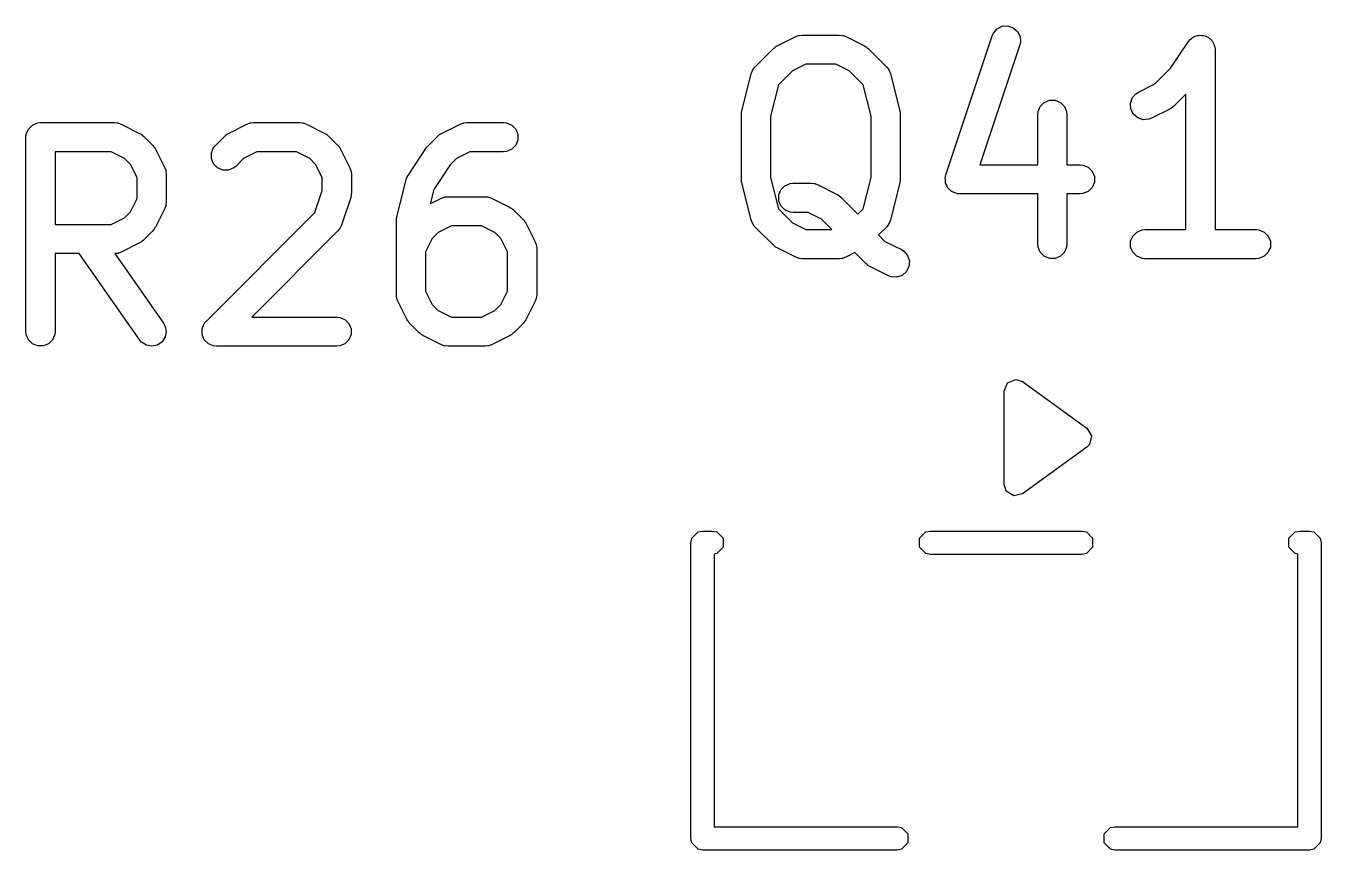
# Model space of a CAD drawing. Header units: millimetres. Extents: x 4 to 152, y 19 to 149.
# Drawn here: x 25.71 to 32.37, y 127.93 to 132.17 of the extents above; entities that cross this region are included whole.
import ezdxf

# ---------------------------------------------------------------- set-up
doc = ezdxf.new("R2010")
doc.units = ezdxf.units.MM
doc.layers.add('F.Silkscreen', color=41, linetype='CONTINUOUS', true_color=0xf2eda1)

msp = doc.modelspace()

# ---------------------------------------------------------------- linework, layer by layer
at = {"layer": 'F.Silkscreen', "linetype": 'CONTINUOUS'}
for p, q in [((30.678849, 132.116517), (30.684843, 132.129942)), ((30.684843, 132.129942), (30.704017, 132.152049)), ((30.704017, 132.152049), (30.73019, 132.165136)), ((30.73019, 132.165136), (30.75938, 132.167211)), ((30.75938, 132.167211), (30.787142, 132.157957)), ((30.787142, 132.157957), (30.80925, 132.138783)), ((30.80925, 132.138783), (30.822336, 132.112609)), ((29.55411, 132.050595), (29.55986, 132.055316)), ((29.55986, 132.055316), (29.561159, 132.056812)), ((29.561159, 132.056812), (29.563413, 132.058232)), ((29.563413, 132.058232), (29.565475, 132.059923)), ((29.565475, 132.059923), (29.567307, 132.060682)), ((29.567307, 132.060682), (29.573602, 132.064644)), ((29.573602, 132.064644), (29.66884, 132.112263)), ((29.66884, 132.112263), (29.682571, 132.117518)), ((29.682571, 132.117518), (29.68526, 132.11771)), ((29.68526, 132.11771), (29.687749, 132.11874)), ((29.687749, 132.11874), (29.702381, 132.120181)), ((29.702381, 132.120181), (29.892857, 132.120181)), ((29.892857, 132.120181), (29.907489, 132.11874)), ((29.907489, 132.11874), (29.909978, 132.117709)), ((29.909978, 132.117709), (29.912666, 132.117518)), ((29.912666, 132.117518), (29.926398, 132.112263)), ((29.926398, 132.112263), (30.021636, 132.064644)), ((30.021636, 132.064644), (30.027935, 132.06068)), ((30.027935, 132.06068), (30.029763, 132.059922)), ((30.029763, 132.059922), (30.031819, 132.058234)), ((30.031819, 132.058234), (30.034079, 132.056812)), ((30.034079, 132.056812), (30.035378, 132.055314)), ((30.035378, 132.055314), (30.041128, 132.050595)), ((30.440754, 131.402232), (30.678849, 132.116517)), ((30.821151, 132.069082), (30.615962, 131.453515)), ((30.824411, 132.083419), (30.821151, 132.069082)), ((30.822336, 132.112609), (30.824411, 132.083419)), ((31.596476, 131.950104), (31.687596, 132.086784)), ((31.687596, 132.086784), (31.68763, 132.086827)), ((31.68763, 132.086827), (31.68764, 132.086849)), ((31.68764, 132.086849), (31.687691, 132.086901)), ((31.687691, 132.086901), (31.696912, 132.098159)), ((31.696912, 132.098159), (31.703081, 132.102291)), ((31.703081, 132.102291), (31.708332, 132.107541)), ((31.708332, 132.107541), (31.715121, 132.110354)), ((31.715121, 132.110354), (31.721227, 132.114442)), ((31.721227, 132.114442), (31.728507, 132.115899)), ((31.728507, 132.115899), (31.735368, 132.11874)), ((31.735368, 132.11874), (31.742716, 132.11874)), ((31.742716, 132.11874), (31.749921, 132.120181)), ((31.749921, 132.120181), (31.757205, 132.11874)), ((31.757205, 132.11874), (31.764632, 132.11874)), ((31.764632, 132.11874), (31.77142, 132.115928)), ((31.77142, 132.115928), (31.778629, 132.114502)), ((31.778629, 132.114502), (31.784808, 132.110383)), ((31.784808, 132.110383), (31.791668, 132.107541)), ((31.791668, 132.107541), (31.796861, 132.102348)), ((31.796861, 132.102348), (31.802978, 132.09827)), ((31.802978, 132.09827), (31.807111, 132.092098)), ((31.807111, 132.092098), (31.81236, 132.086849)), ((31.81236, 132.086849), (31.815171, 132.080062)), ((31.815171, 132.080062), (31.819261, 132.073955)), ((31.819261, 132.073955), (31.820717, 132.066674)), ((31.820717, 132.066674), (31.823559, 132.059813)), ((31.823559, 132.059813), (31.824984, 132.045337)), ((29.458872, 131.955357), (29.55411, 132.050595)), ((30.041128, 132.050595), (30.136366, 131.955357)), ((31.824984, 132.045337), (31.825, 132.04526)), ((31.825, 132.04526), (31.824994, 132.045234)), ((31.824994, 132.045234), (31.825, 132.045181)), ((31.825, 132.045181), (31.825, 131.120181)), ((29.391525, 131.730038), (29.439144, 131.920514)), ((29.439144, 131.920514), (29.444091, 131.93436)), ((29.444091, 131.93436), (29.447411, 131.938842)), ((29.447411, 131.938842), (29.449545, 131.943992)), ((29.449545, 131.943992), (29.458872, 131.955357)), ((29.65157, 131.935923), (29.579627, 131.863981)), ((29.720086, 131.970181), (29.65157, 131.935923)), ((29.875152, 131.970181), (29.720086, 131.970181)), ((29.943668, 131.935923), (29.875152, 131.970181)), ((30.01561, 131.863981), (29.943668, 131.935923)), ((30.136366, 131.955357), (30.145694, 131.943992)), ((30.145694, 131.943992), (30.147828, 131.938839)), ((30.147828, 131.938839), (30.151147, 131.93436)), ((30.151147, 131.93436), (30.156094, 131.920514)), ((30.156094, 131.920514), (30.203713, 131.730038)), ((31.515097, 131.868725), (31.596476, 131.950104)), ((29.579627, 131.863981), (29.539286, 131.702614)), ((30.055952, 131.702614), (30.01561, 131.863981)), ((31.430745, 131.826549), (31.515097, 131.868725)), ((31.389875, 131.768848), (31.399129, 131.796609)), ((31.399129, 131.796609), (31.418302, 131.818717)), ((31.418302, 131.818717), (31.430745, 131.826549)), ((31.675, 131.816496), (31.612557, 131.754053)), ((31.675, 131.120181), (31.675, 131.816496)), ((29.389375, 131.715494), (29.390184, 131.720968)), ((29.390184, 131.720968), (29.390727, 131.72648)), ((29.390727, 131.72648), (29.391149, 131.727502)), ((29.391149, 131.727502), (29.391525, 131.730038)), ((30.203713, 131.730038), (30.204088, 131.727502)), ((30.204088, 131.727502), (30.204511, 131.72648)), ((30.204511, 131.72648), (30.205053, 131.720968)), ((30.205053, 131.720968), (30.205863, 131.715494)), ((30.913095, 131.711848), (30.914536, 131.72648)), ((30.914536, 131.72648), (30.925735, 131.753516)), ((30.925735, 131.753516), (30.946427, 131.774208)), ((30.946427, 131.774208), (30.973463, 131.785407)), ((30.973463, 131.785407), (31.002727, 131.785407)), ((31.002727, 131.785407), (31.029763, 131.774208)), ((31.029763, 131.774208), (31.050455, 131.753516)), ((31.050455, 131.753516), (31.061654, 131.72648)), ((31.061654, 131.72648), (31.063095, 131.711848)), ((31.391949, 131.739658), (31.389875, 131.768848)), ((31.405036, 131.713483), (31.391949, 131.739658)), ((31.593065, 131.740004), (31.497827, 131.692385)), ((31.599364, 131.743969), (31.593065, 131.740004)), ((31.601192, 131.744726), (31.599364, 131.743969)), ((31.603248, 131.746415), (31.601192, 131.744726)), ((31.605508, 131.747836), (31.603248, 131.746415)), ((31.606807, 131.749335), (31.605508, 131.747836)), ((31.612557, 131.754053), (31.606807, 131.749335)), ((25.723354, 131.636849), (25.744046, 131.657541)), ((25.744046, 131.657541), (25.771082, 131.66874)), ((25.771082, 131.66874), (25.785714, 131.670181)), ((25.785714, 131.670181), (26.166666, 131.670181)), ((26.166666, 131.670181), (26.181298, 131.66874)), ((26.181298, 131.66874), (26.183787, 131.667709)), ((26.183787, 131.667709), (26.186475, 131.667518)), ((26.186475, 131.667518), (26.200207, 131.662263)), ((26.200207, 131.662263), (26.295445, 131.614644)), ((26.752173, 131.614644), (26.847411, 131.662263)), ((26.847411, 131.662263), (26.861142, 131.667518)), ((26.861142, 131.667518), (26.863831, 131.66771)), ((26.863831, 131.66771), (26.86632, 131.66874)), ((26.86632, 131.66874), (26.880952, 131.670181)), ((26.880952, 131.670181), (27.119047, 131.670181)), ((27.119047, 131.670181), (27.133679, 131.66874)), ((27.133679, 131.66874), (27.136168, 131.667709)), ((27.136168, 131.667709), (27.138856, 131.667518)), ((27.138856, 131.667518), (27.152588, 131.662263)), ((27.152588, 131.662263), (27.247826, 131.614644)), ((27.847411, 131.614644), (27.942649, 131.662263)), ((27.942649, 131.662263), (27.95638, 131.667518)), ((27.95638, 131.667518), (27.959069, 131.66771)), ((27.959069, 131.66771), (27.961558, 131.66874)), ((27.961558, 131.66874), (27.97619, 131.670181)), ((27.97619, 131.670181), (28.166666, 131.670181)), ((28.166666, 131.670181), (28.181298, 131.66874)), ((28.181298, 131.66874), (28.208334, 131.657541)), ((28.208334, 131.657541), (28.229026, 131.636849)), ((29.389286, 131.711848), (29.389537, 131.714402)), ((29.389286, 131.378515), (29.389286, 131.711848)), ((29.389537, 131.714402), (29.389375, 131.715494)), ((29.539286, 131.702614), (29.539286, 131.387749)), ((30.055952, 131.387749), (30.055952, 131.702614)), ((30.205863, 131.715494), (30.2057, 131.714402)), ((30.2057, 131.714402), (30.205952, 131.711848)), ((30.205952, 131.711848), (30.205952, 131.378515)), ((30.913095, 131.453515), (30.913095, 131.711848)), ((31.063095, 131.711848), (31.063095, 131.453515)), ((31.427144, 131.69431), (31.405036, 131.713483)), ((31.454905, 131.685056), (31.427144, 131.69431)), ((31.484095, 131.68713), (31.454905, 131.685056)), ((31.497827, 131.692385), (31.484095, 131.68713)), ((25.710714, 131.595181), (25.712155, 131.609813)), ((25.710714, 130.595181), (25.710714, 131.595181)), ((25.712155, 131.609813), (25.723354, 131.636849)), ((26.295445, 131.614644), (26.301744, 131.61068)), ((26.301744, 131.61068), (26.303572, 131.609922)), ((26.303572, 131.609922), (26.305628, 131.608234)), ((26.305628, 131.608234), (26.307888, 131.606812)), ((26.307888, 131.606812), (26.309187, 131.605314)), ((26.309187, 131.605314), (26.314937, 131.600595)), ((26.314937, 131.600595), (26.362556, 131.552976)), ((26.685062, 131.552976), (26.732681, 131.600595)), ((26.732681, 131.600595), (26.73843, 131.605314)), ((26.73843, 131.605314), (26.73973, 131.606812)), ((26.73973, 131.606812), (26.741989, 131.608234)), ((26.741989, 131.608234), (26.744046, 131.609922)), ((26.744046, 131.609922), (26.745873, 131.61068)), ((26.745873, 131.61068), (26.752173, 131.614644)), ((27.247826, 131.614644), (27.254125, 131.61068)), ((27.254125, 131.61068), (27.255953, 131.609922)), ((27.255953, 131.609922), (27.258009, 131.608234)), ((27.258009, 131.608234), (27.260269, 131.606812)), ((27.260269, 131.606812), (27.261568, 131.605314)), ((27.261568, 131.605314), (27.267318, 131.600595)), ((27.267318, 131.600595), (27.314937, 131.552976)), ((27.7803, 131.552976), (27.827919, 131.600595)), ((27.827919, 131.600595), (27.833668, 131.605314)), ((27.833668, 131.605314), (27.834968, 131.606812)), ((27.834968, 131.606812), (27.837227, 131.608234)), ((27.837227, 131.608234), (27.839284, 131.609922)), ((27.839284, 131.609922), (27.841111, 131.61068)), ((27.841111, 131.61068), (27.847411, 131.614644)), ((28.229026, 131.636849), (28.240225, 131.609813)), ((28.240225, 131.609813), (28.240225, 131.580549)), ((26.362556, 131.552976), (26.367274, 131.547227)), ((26.367274, 131.547227), (26.368773, 131.545927)), ((26.368773, 131.545927), (26.370194, 131.543668)), ((26.370194, 131.543668), (26.371883, 131.541611)), ((26.371883, 131.541611), (26.37264, 131.539784)), ((26.37264, 131.539784), (26.376605, 131.533484)), ((26.376605, 131.533484), (26.424224, 131.438246)), ((26.664536, 131.514574), (26.675735, 131.541611)), ((26.675735, 131.541611), (26.685062, 131.552976)), ((27.314937, 131.552976), (27.319655, 131.547227)), ((27.319655, 131.547227), (27.321154, 131.545927)), ((27.321154, 131.545927), (27.322575, 131.543668)), ((27.322575, 131.543668), (27.324264, 131.541611)), ((27.324264, 131.541611), (27.325021, 131.539784)), ((27.325021, 131.539784), (27.328986, 131.533484)), ((27.328986, 131.533484), (27.376605, 131.438246)), ((27.675691, 131.398689), (27.770929, 131.541546)), ((27.770929, 131.541546), (27.770963, 131.541589)), ((27.770963, 131.541589), (27.770973, 131.541611)), ((27.770973, 131.541611), (27.775461, 131.54708)), ((27.775461, 131.54708), (27.780245, 131.552921)), ((27.780245, 131.552921), (27.780266, 131.552936)), ((27.780266, 131.552936), (27.7803, 131.552976)), ((28.181298, 131.521622), (28.166666, 131.520181)), ((28.208334, 131.532821), (28.181298, 131.521622)), ((28.229026, 131.553513), (28.208334, 131.532821)), ((28.240225, 131.580549), (28.229026, 131.553513)), ((26.148961, 131.520181), (25.860714, 131.520181)), ((25.860714, 131.520181), (25.860714, 131.146372)), ((26.217477, 131.485923), (26.148961, 131.520181)), ((26.247884, 131.455516), (26.217477, 131.485923)), ((26.282142, 131.387), (26.247884, 131.455516)), ((26.664536, 131.485312), (26.664536, 131.514574)), ((26.675735, 131.458275), (26.664536, 131.485312)), ((26.696427, 131.437583), (26.675735, 131.458275)), ((26.830141, 131.485923), (26.791128, 131.44691)), ((26.898657, 131.520181), (26.830141, 131.485923)), ((27.101342, 131.520181), (26.898657, 131.520181)), ((27.169858, 131.485923), (27.101342, 131.520181)), ((27.200265, 131.455516), (27.169858, 131.485923)), ((27.234523, 131.387), (27.200265, 131.455516)), ((27.925379, 131.485923), (27.891617, 131.452162)), ((27.993895, 131.520181), (27.925379, 131.485923)), ((28.166666, 131.520181), (27.993895, 131.520181)), ((26.424224, 131.438246), (26.429479, 131.424515)), ((26.429479, 131.424515), (26.42967, 131.421826)), ((26.42967, 131.421826), (26.430701, 131.419337)), ((26.430701, 131.419337), (26.432142, 131.404705)), ((26.432142, 131.404705), (26.432142, 131.261848)), ((26.723464, 131.426384), (26.696427, 131.437583)), ((26.752726, 131.426384), (26.723464, 131.426384)), ((26.779763, 131.437583), (26.752726, 131.426384)), ((26.791128, 131.44691), (26.779763, 131.437583)), ((27.376605, 131.438246), (27.38186, 131.424515)), ((27.38186, 131.424515), (27.382051, 131.421826)), ((27.382051, 131.421826), (27.383082, 131.419337)), ((27.383082, 131.419337), (27.384523, 131.404705)), ((27.384523, 131.404705), (27.384523, 131.309467)), ((27.669652, 131.387363), (27.670281, 131.389122)), ((27.670281, 131.389122), (27.671384, 131.390611)), ((27.671384, 131.390611), (27.675691, 131.398689)), ((27.891617, 131.452162), (27.807705, 131.326293)), ((29.539286, 131.387749), (29.579627, 131.226383)), ((30.01561, 131.226383), (30.055952, 131.387749)), ((30.437494, 131.387895), (30.438346, 131.391642)), ((30.438346, 131.37591), (30.437494, 131.387895)), ((30.438346, 131.393147), (30.439104, 131.394979)), ((30.438346, 131.391642), (30.438346, 131.393147)), ((30.439104, 131.394979), (30.440754, 131.402232)), ((30.615962, 131.453515), (30.913095, 131.453515)), ((31.063095, 131.453515), (31.130952, 131.453515)), ((31.130952, 131.453515), (31.145584, 131.452074)), ((31.145584, 131.452074), (31.17262, 131.440875)), ((31.17262, 131.440875), (31.193312, 131.420183)), ((31.193312, 131.420183), (31.204511, 131.393147)), ((31.204511, 131.393147), (31.204511, 131.363883)), ((26.282142, 131.279553), (26.282142, 131.387)), ((27.196351, 131.207124), (27.234523, 131.321637)), ((27.234523, 131.321637), (27.234523, 131.387)), ((27.617715, 131.1848), (27.665334, 131.375276)), ((27.665334, 131.375276), (27.668414, 131.383899)), ((27.668414, 131.383899), (27.668774, 131.385715)), ((27.668774, 131.385715), (27.669652, 131.387363)), ((27.807705, 131.326293), (27.789181, 131.252196)), ((29.389537, 131.375962), (29.389286, 131.378515)), ((29.389375, 131.374869), (29.389537, 131.375962)), ((29.390184, 131.369396), (29.389375, 131.374869)), ((29.390727, 131.363883), (29.390184, 131.369396)), ((29.391149, 131.362862), (29.390727, 131.363883)), ((29.391525, 131.360325), (29.391149, 131.362862)), ((29.439144, 131.169849), (29.391525, 131.360325)), ((29.581203, 131.297909), (29.592402, 131.324945)), ((29.592402, 131.324945), (29.613094, 131.345637)), ((29.613094, 131.345637), (29.64013, 131.356836)), ((29.64013, 131.356836), (29.654762, 131.358277)), ((29.654762, 131.358277), (29.75, 131.358277)), ((29.75, 131.358277), (29.764632, 131.356836)), ((29.764632, 131.356836), (29.767121, 131.355805)), ((29.767121, 131.355805), (29.769809, 131.355614)), ((29.769809, 131.355614), (29.783541, 131.350359)), ((29.783541, 131.350359), (29.878779, 131.30274)), ((30.203713, 131.360325), (30.156094, 131.169849)), ((30.204088, 131.362862), (30.203713, 131.360325)), ((30.204511, 131.363883), (30.204088, 131.362862)), ((30.205053, 131.369396), (30.204511, 131.363883)), ((30.205863, 131.374869), (30.205053, 131.369396)), ((30.205952, 131.378515), (30.2057, 131.375962)), ((30.2057, 131.375962), (30.205863, 131.374869)), ((30.438346, 131.363883), (30.438346, 131.37591)), ((30.439378, 131.361392), (30.438346, 131.363883)), ((30.439569, 131.358705), (30.439378, 131.361392)), ((30.444943, 131.347956), (30.439569, 131.358705)), ((30.449545, 131.336847), (30.444943, 131.347956)), ((30.45145, 131.334942), (30.449545, 131.336847)), ((30.452655, 131.332532), (30.45145, 131.334942)), ((30.461737, 131.324655), (30.452655, 131.332532)), ((30.470237, 131.316155), (30.461737, 131.324655)), ((31.193312, 131.336847), (31.17262, 131.316155)), ((31.204511, 131.363883), (31.193312, 131.336847)), ((26.247884, 131.211037), (26.282142, 131.279553)), ((26.432142, 131.261848), (26.430701, 131.247216)), ((27.380674, 131.285749), (27.333055, 131.142893)), ((27.382323, 131.293005), (27.380674, 131.285749)), ((27.383082, 131.294835), (27.382323, 131.293005)), ((27.383343, 131.297489), (27.383082, 131.294835)), ((27.383934, 131.300086), (27.383343, 131.297489)), ((27.384523, 131.309467), (27.383793, 131.302061)), ((27.383793, 131.302061), (27.383934, 131.300086)), ((27.789181, 131.252196), (27.847411, 131.281311)), ((27.847411, 131.281311), (27.861142, 131.286566)), ((27.861142, 131.286566), (27.863831, 131.286758)), ((27.863831, 131.286758), (27.86632, 131.287788)), ((27.86632, 131.287788), (27.880952, 131.289229)), ((27.880952, 131.289229), (28.071428, 131.289229)), ((28.071428, 131.289229), (28.08606, 131.287788)), ((28.08606, 131.287788), (28.088549, 131.286757)), ((28.088549, 131.286757), (28.091237, 131.286566)), ((28.091237, 131.286566), (28.104969, 131.281311)), ((28.104969, 131.281311), (28.200207, 131.233692)), ((29.581203, 131.268645), (29.581203, 131.297909)), ((29.592402, 131.241609), (29.581203, 131.268645)), ((29.878779, 131.30274), (29.885078, 131.298776)), ((29.885078, 131.298776), (29.886906, 131.298018)), ((29.886906, 131.298018), (29.888962, 131.29633)), ((29.888962, 131.29633), (29.891222, 131.294908)), ((29.891222, 131.294908), (29.892521, 131.29341)), ((29.892521, 131.29341), (29.898271, 131.288691)), ((29.898271, 131.288691), (29.988094, 131.198867)), ((30.472725, 131.315125), (30.470237, 131.316155)), ((30.474762, 131.313358), (30.472725, 131.315125)), ((30.486165, 131.309557), (30.474762, 131.313358)), ((30.497273, 131.304956), (30.486165, 131.309557)), ((30.501099, 131.30458), (30.497273, 131.304956)), ((30.502525, 131.304104), (30.501099, 131.30458)), ((30.504499, 131.304245), (30.502525, 131.304104)), ((30.511905, 131.303515), (30.504499, 131.304245)), ((30.913095, 131.303515), (30.511905, 131.303515)), ((30.913095, 131.045181), (30.913095, 131.303515)), ((31.130952, 131.303515), (31.063095, 131.303515)), ((31.063095, 131.303515), (31.063095, 131.045181)), ((31.145584, 131.304956), (31.130952, 131.303515)), ((31.17262, 131.316155), (31.145584, 131.304956)), ((26.217477, 131.18063), (26.247884, 131.211037)), ((26.424224, 131.228307), (26.376605, 131.133069)), ((26.429479, 131.242038), (26.424224, 131.228307)), ((26.42967, 131.244728), (26.429479, 131.242038)), ((26.430701, 131.247216), (26.42967, 131.244728)), ((26.637443, 130.648214), (27.196351, 131.207124)), ((28.200207, 131.233692), (28.206506, 131.229728)), ((28.206506, 131.229728), (28.208334, 131.22897)), ((28.208334, 131.22897), (28.21039, 131.227282)), ((28.21039, 131.227282), (28.21265, 131.22586)), ((28.21265, 131.22586), (28.213949, 131.224362)), ((28.213949, 131.224362), (28.219699, 131.219643)), ((28.219699, 131.219643), (28.267318, 131.172024)), ((29.579627, 131.226383), (29.65157, 131.154439)), ((29.613094, 131.220917), (29.592402, 131.241609)), ((29.64013, 131.209718), (29.613094, 131.220917)), ((29.654762, 131.208277), (29.64013, 131.209718)), ((29.732295, 131.208277), (29.654762, 131.208277)), ((29.80081, 131.17402), (29.732295, 131.208277)), ((29.988094, 131.198867), (30.01561, 131.226383)), ((25.860714, 131.146372), (26.148961, 131.146372)), ((26.148961, 131.146372), (26.217477, 131.18063)), ((26.370194, 131.122886), (26.368773, 131.120626)), ((26.371883, 131.124942), (26.370194, 131.122886)), ((26.37264, 131.12677), (26.371883, 131.124942)), ((26.376605, 131.133069), (26.37264, 131.12677)), ((27.324265, 131.124942), (27.314937, 131.113577)), ((27.325296, 131.127433), (27.324265, 131.124942)), ((27.327061, 131.129467), (27.325296, 131.127433)), ((27.333055, 131.142893), (27.327061, 131.129467)), ((27.615476, 131.16661), (27.615727, 131.169164)), ((27.615476, 130.785658), (27.615476, 131.16661)), ((27.615565, 131.170256), (27.616374, 131.17573)), ((27.615727, 131.169164), (27.615565, 131.170256)), ((27.616374, 131.17573), (27.616917, 131.181242)), ((27.616917, 131.181242), (27.617339, 131.182264)), ((27.617339, 131.182264), (27.617715, 131.1848)), ((27.898657, 131.139229), (27.830141, 131.104971)), ((28.053723, 131.139229), (27.898657, 131.139229)), ((28.122239, 131.104971), (28.053723, 131.139229)), ((28.267318, 131.172024), (28.272036, 131.166275)), ((28.272036, 131.166275), (28.273535, 131.164975)), ((28.273535, 131.164975), (28.274956, 131.162716)), ((28.274956, 131.162716), (28.276645, 131.160659)), ((28.276645, 131.160659), (28.277402, 131.158832)), ((28.277402, 131.158832), (28.281367, 131.152532)), ((28.281367, 131.152532), (28.328986, 131.057294)), ((29.444091, 131.156003), (29.439144, 131.169849)), ((29.44741, 131.151524), (29.444091, 131.156003)), ((29.449544, 131.146372), (29.44741, 131.151524)), ((29.458872, 131.135006), (29.449544, 131.146372)), ((29.55411, 131.039767), (29.458872, 131.135006)), ((29.65157, 131.154439), (29.720086, 131.120181)), ((29.854649, 131.120181), (29.80081, 131.17402)), ((30.136367, 131.135007), (30.09416, 131.092801)), ((30.145694, 131.146372), (30.136367, 131.135007)), ((30.147827, 131.151524), (30.145694, 131.146372)), ((30.151147, 131.156003), (30.147827, 131.151524)), ((30.156094, 131.169849), (30.151147, 131.156003)), ((26.301744, 131.055874), (26.295445, 131.051909)), ((26.303572, 131.056631), (26.301744, 131.055874)), ((26.305628, 131.05832), (26.303572, 131.056631)), ((26.307888, 131.059741), (26.305628, 131.05832)), ((26.309187, 131.06124), (26.307888, 131.059741)), ((26.314937, 131.065958), (26.309187, 131.06124)), ((26.362556, 131.113577), (26.314937, 131.065958)), ((26.367274, 131.119327), (26.362556, 131.113577)), ((26.368773, 131.120626), (26.367274, 131.119327)), ((27.314937, 131.113577), (26.871542, 130.670181)), ((27.799734, 131.074564), (27.765476, 131.006048)), ((27.830141, 131.104971), (27.799734, 131.074564)), ((28.152646, 131.074564), (28.122239, 131.104971)), ((28.186904, 131.006048), (28.152646, 131.074564)), ((28.328986, 131.057294), (28.334241, 131.043563)), ((29.720086, 131.120181), (29.854649, 131.120181)), ((30.09416, 131.092801), (30.12776, 131.059201)), ((30.12776, 131.059201), (30.212112, 131.017025)), ((31.390727, 131.059813), (31.401926, 131.086849)), ((31.390727, 131.030549), (31.390727, 131.059813)), ((31.401926, 131.086849), (31.422618, 131.107541)), ((31.422618, 131.107541), (31.449654, 131.11874)), ((31.449654, 131.11874), (31.464286, 131.120181)), ((31.464286, 131.120181), (31.675, 131.120181)), ((31.825, 131.120181), (32.035714, 131.120181)), ((32.035714, 131.120181), (32.050346, 131.11874)), ((32.050346, 131.11874), (32.077382, 131.107541)), ((32.077382, 131.107541), (32.098074, 131.086849)), ((32.098074, 131.086849), (32.109273, 131.059813)), ((32.109273, 131.059813), (32.109273, 131.030549)), ((25.98476, 130.996372), (25.860714, 130.996372)), ((25.860714, 130.996372), (25.860714, 130.595181)), ((26.2957, 130.552171), (25.98476, 130.996372)), ((26.181298, 130.997813), (26.167781, 130.996482)), ((26.167781, 130.996482), (26.418585, 130.63819)), ((26.183787, 130.998845), (26.181298, 130.997813)), ((26.186475, 130.999035), (26.183787, 130.998845)), ((26.200207, 131.00429), (26.186475, 130.999035)), ((26.295445, 131.051909), (26.200207, 131.00429)), ((27.765476, 131.006048), (27.765476, 130.803363)), ((28.186904, 130.803363), (28.186904, 131.006048)), ((28.334241, 131.043563), (28.334432, 131.040874)), ((28.334432, 131.040874), (28.335463, 131.038385)), ((28.335463, 131.038385), (28.336904, 131.023753)), ((28.336904, 131.023753), (28.336904, 130.785658)), ((29.55986, 131.035047), (29.55411, 131.039767)), ((29.561159, 131.03355), (29.55986, 131.035047)), ((29.563413, 131.032131), (29.561159, 131.03355)), ((29.565475, 131.030439), (29.563413, 131.032131)), ((29.567307, 131.029681), (29.565475, 131.030439)), ((29.573602, 131.025718), (29.567307, 131.029681)), ((29.66884, 130.978099), (29.573602, 131.025718)), ((29.973286, 131.001543), (29.926398, 130.978099)), ((30.0303, 130.944529), (29.973286, 131.001543)), ((30.212112, 131.017025), (30.224555, 131.009193)), ((30.224555, 131.009193), (30.243728, 130.987085)), ((30.914536, 131.030549), (30.913095, 131.045181)), ((30.925735, 131.003513), (30.914536, 131.030549)), ((30.946427, 130.982821), (30.925735, 131.003513)), ((31.050455, 131.003513), (31.029763, 130.982821)), ((31.061654, 131.030549), (31.050455, 131.003513)), ((31.063095, 131.045181), (31.061654, 131.030549)), ((31.401926, 131.003513), (31.390727, 131.030549)), ((31.422618, 130.982821), (31.401926, 131.003513)), ((32.098074, 131.003513), (32.077382, 130.982821)), ((32.109273, 131.030549), (32.098074, 131.003513)), ((29.682571, 130.972844), (29.66884, 130.978099)), ((29.68526, 130.972653), (29.682571, 130.972844)), ((29.687749, 130.971622), (29.68526, 130.972653)), ((29.702381, 130.970181), (29.687749, 130.971622)), ((29.892857, 130.970181), (29.702381, 130.970181)), ((29.907489, 130.971622), (29.892857, 130.970181)), ((29.909978, 130.972654), (29.907489, 130.971622)), ((29.912666, 130.972844), (29.909978, 130.972654)), ((29.926398, 130.978099), (29.912666, 130.972844)), ((30.03605, 130.939809), (30.0303, 130.944529)), ((30.037349, 130.938312), (30.03605, 130.939809)), ((30.039603, 130.936893), (30.037349, 130.938312)), ((30.041665, 130.935201), (30.039603, 130.936893)), ((30.043497, 130.934443), (30.041665, 130.935201)), ((30.049792, 130.93048), (30.043497, 130.934443)), ((30.14503, 130.882861), (30.049792, 130.93048)), ((30.250908, 130.930134), (30.23782, 130.903959)), ((30.243728, 130.987085), (30.252982, 130.959324)), ((30.252982, 130.959324), (30.250908, 130.930134)), ((30.973463, 130.971622), (30.946427, 130.982821)), ((31.002727, 130.971622), (30.973463, 130.971622)), ((31.029763, 130.982821), (31.002727, 130.971622)), ((31.449654, 130.971622), (31.422618, 130.982821)), ((31.464286, 130.970181), (31.449654, 130.971622)), ((32.035714, 130.970181), (31.464286, 130.970181)), ((32.050346, 130.971622), (32.035714, 130.970181)), ((32.077382, 130.982821), (32.050346, 130.971622)), ((30.158761, 130.877606), (30.14503, 130.882861)), ((30.187951, 130.875532), (30.158761, 130.877606)), ((30.215713, 130.884786), (30.187951, 130.875532)), ((30.23782, 130.903959), (30.215713, 130.884786)), ((27.765476, 130.803363), (27.799734, 130.734847)), ((28.152645, 130.734847), (28.186904, 130.803363)), ((27.616917, 130.771026), (27.615476, 130.785658)), ((27.617948, 130.768537), (27.616917, 130.771026)), ((27.618139, 130.765849), (27.617948, 130.768537)), ((27.623394, 130.752117), (27.618139, 130.765849)), ((27.671013, 130.656879), (27.623394, 130.752117)), ((27.799734, 130.734847), (27.830141, 130.704439)), ((28.122238, 130.704439), (28.152645, 130.734847)), ((28.328986, 130.752117), (28.281367, 130.656879)), ((28.334241, 130.765848), (28.328986, 130.752117)), ((28.334432, 130.768538), (28.334241, 130.765848)), ((28.335463, 130.771026), (28.334432, 130.768538)), ((28.336904, 130.785658), (28.335463, 130.771026)), ((26.871542, 130.670181), (27.309523, 130.670181)), ((27.309523, 130.670181), (27.324155, 130.66874)), ((27.324155, 130.66874), (27.351191, 130.657541)), ((27.351191, 130.657541), (27.371883, 130.636849)), ((27.674976, 130.650583), (27.671013, 130.656879)), ((27.830141, 130.704439), (27.898657, 130.670181)), ((27.898657, 130.670181), (28.053723, 130.670181)), ((28.053723, 130.670181), (28.122238, 130.704439)), ((28.281367, 130.656879), (28.277403, 130.650583)), ((25.712155, 130.580549), (25.710714, 130.595181)), ((25.860714, 130.595181), (25.859273, 130.580549)), ((26.418585, 130.63819), (26.425795, 130.625377)), ((26.425795, 130.625377), (26.432124, 130.596806)), ((26.432124, 130.596806), (26.427039, 130.567988)), ((26.616917, 130.609813), (26.628116, 130.636849)), ((26.616917, 130.580549), (26.616917, 130.609813)), ((26.628116, 130.636849), (26.637443, 130.648214)), ((27.371883, 130.636849), (27.383082, 130.609813)), ((27.383082, 130.609813), (27.383082, 130.580549)), ((27.675734, 130.648753), (27.674976, 130.650583)), ((27.677423, 130.646695), (27.675734, 130.648753)), ((27.678845, 130.644436), (27.677423, 130.646695)), ((27.680343, 130.643137), (27.678845, 130.644436)), ((27.685061, 130.637388), (27.680343, 130.643137)), ((27.73268, 130.589768), (27.685061, 130.637388)), ((27.738429, 130.58505), (27.73268, 130.589768)), ((28.2197, 130.589768), (28.21395, 130.58505)), ((28.267318, 130.637387), (28.2197, 130.589768)), ((28.272036, 130.643137), (28.267318, 130.637387)), ((28.273535, 130.644436), (28.272036, 130.643137)), ((28.274956, 130.646695), (28.273535, 130.644436)), ((28.276646, 130.648753), (28.274956, 130.646695)), ((28.277403, 130.650583), (28.276646, 130.648753)), ((25.723354, 130.553513), (25.712155, 130.580549)), ((25.744046, 130.532821), (25.723354, 130.553513)), ((25.771082, 130.521622), (25.744046, 130.532821)), ((25.827382, 130.532821), (25.800346, 130.521622)), ((25.848074, 130.553513), (25.827382, 130.532821)), ((25.859273, 130.580549), (25.848074, 130.553513)), ((26.305271, 130.541011), (26.2957, 130.552171)), ((26.32995, 130.525284), (26.305271, 130.541011)), ((26.358767, 130.520198), (26.32995, 130.525284)), ((26.387338, 130.526528), (26.358767, 130.520198)), ((26.411312, 130.54331), (26.387338, 130.526528)), ((26.427039, 130.567988), (26.411312, 130.54331)), ((26.628116, 130.553513), (26.616917, 130.580549)), ((26.648808, 130.532821), (26.628116, 130.553513)), ((26.675844, 130.521622), (26.648808, 130.532821)), ((27.351191, 130.532821), (27.324155, 130.521622)), ((27.371883, 130.553513), (27.351191, 130.532821)), ((27.383082, 130.580549), (27.371883, 130.553513)), ((27.73973, 130.58355), (27.738429, 130.58505)), ((27.741989, 130.582128), (27.73973, 130.58355)), ((27.744046, 130.58044), (27.741989, 130.582128)), ((27.745873, 130.579683), (27.744046, 130.58044)), ((27.752173, 130.575718), (27.745873, 130.579683)), ((27.847411, 130.528099), (27.752173, 130.575718)), ((27.861142, 130.522844), (27.847411, 130.528099)), ((27.863831, 130.522653), (27.861142, 130.522844)), ((27.86632, 130.521622), (27.863831, 130.522653)), ((28.088549, 130.522654), (28.08606, 130.521622)), ((28.091237, 130.522844), (28.088549, 130.522654)), ((28.104969, 130.528099), (28.091237, 130.522844)), ((28.200207, 130.575718), (28.104969, 130.528099)), ((28.206506, 130.579683), (28.200207, 130.575718)), ((28.208334, 130.58044), (28.206506, 130.579683)), ((28.21039, 130.582128), (28.208334, 130.58044)), ((28.21265, 130.58355), (28.21039, 130.582128)), ((28.21395, 130.58505), (28.21265, 130.58355)), ((25.800346, 130.521622), (25.771082, 130.521622)), ((26.690476, 130.520181), (26.675844, 130.521622)), ((27.309523, 130.520181), (26.690476, 130.520181)), ((27.324155, 130.521622), (27.309523, 130.520181)), ((27.880952, 130.520181), (27.86632, 130.521622)), ((28.071428, 130.520181), (27.880952, 130.520181)), ((28.08606, 130.521622), (28.071428, 130.520181)), ((30.74, 130.29), (30.757574, 130.332426)), ((30.757574, 130.332426), (30.8, 130.35)), ((30.8, 130.35), (30.83529, 130.338524)), ((30.83529, 130.338524), (31.16529, 130.098524)), ((30.74, 129.81), (30.74, 130.29)), ((31.16529, 130.098524), (31.189266, 130.059358)), ((31.189266, 130.059358), (31.178524, 130.01471)), ((31.16529, 130.001476), (30.83529, 129.761476)), ((31.178524, 130.01471), (31.16529, 130.001476)), ((30.751476, 129.77471), (30.74, 129.81)), ((30.790642, 129.750734), (30.751476, 129.77471)), ((30.83529, 129.761476), (30.790642, 129.750734)), ((29.13, 129.51), (29.134567, 129.532961)), ((29.134567, 129.532961), (29.167039, 129.565433)), ((29.167039, 129.565433), (29.19, 129.57)), ((29.19, 129.57), (29.24, 129.57)), ((29.24, 129.57), (29.262961, 129.565433)), ((29.262961, 129.565433), (29.295433, 129.532961)), ((29.295433, 129.532961), (29.295433, 129.487039)), ((30.304567, 129.532961), (30.337039, 129.565433)), ((30.304567, 129.487039), (30.304567, 129.532961)), ((30.337039, 129.565433), (30.36, 129.57)), ((30.36, 129.57), (31.14, 129.57)), ((31.14, 129.57), (31.162961, 129.565433)), ((31.162961, 129.565433), (31.195433, 129.532961)), ((31.195433, 129.532961), (31.195433, 129.487039)), ((32.204567, 129.532961), (32.237039, 129.565433)), ((32.204567, 129.487039), (32.204567, 129.532961)), ((32.237039, 129.565433), (32.26, 129.57)), ((32.26, 129.57), (32.31, 129.57)), ((32.31, 129.57), (32.332961, 129.565433)), ((32.332961, 129.565433), (32.365433, 129.532961)), ((32.365433, 129.532961), (32.37, 129.51)), ((29.13, 127.99), (29.13, 129.51)), ((29.295433, 129.487039), (29.262961, 129.454567)), ((30.337039, 129.454567), (30.304567, 129.487039)), ((31.195433, 129.487039), (31.162961, 129.454567)), ((32.237039, 129.454567), (32.204567, 129.487039)), ((32.37, 129.51), (32.37, 127.99)), ((29.262961, 129.454567), (29.25, 129.45199)), ((29.25, 129.45199), (29.25, 128.05)), ((30.36, 129.45), (30.337039, 129.454567)), ((31.14, 129.45), (30.36, 129.45)), ((31.162961, 129.454567), (31.14, 129.45)), ((32.25, 129.45199), (32.237039, 129.454567)), ((32.25, 128.05), (32.25, 129.45199)), ((29.25, 128.05), (30.19, 128.05)), ((30.19, 128.05), (30.212961, 128.045433)), ((30.212961, 128.045433), (30.245433, 128.012961)), ((30.245433, 128.012961), (30.245433, 127.967039)), ((31.254567, 128.012961), (31.287039, 128.045433)), ((31.254567, 127.967039), (31.254567, 128.012961)), ((31.287039, 128.045433), (31.31, 128.05)), ((31.31, 128.05), (32.25, 128.05)), ((29.134567, 127.967039), (29.13, 127.99)), ((29.167039, 127.934567), (29.134567, 127.967039)), ((29.19, 127.93), (29.167039, 127.934567)), ((30.19, 127.93), (29.19, 127.93)), ((30.212961, 127.934567), (30.19, 127.93)), ((30.245433, 127.967039), (30.212961, 127.934567)), ((31.287039, 127.934567), (31.254567, 127.967039)), ((31.31, 127.93), (31.287039, 127.934567)), ((32.31, 127.93), (31.31, 127.93)), ((32.332961, 127.934567), (32.31, 127.93)), ((32.365433, 127.967039), (32.332961, 127.934567)), ((32.37, 127.99), (32.365433, 127.967039))]:
    msp.add_line(p, q, dxfattribs=at)

doc.saveas('drawing.dxf')
